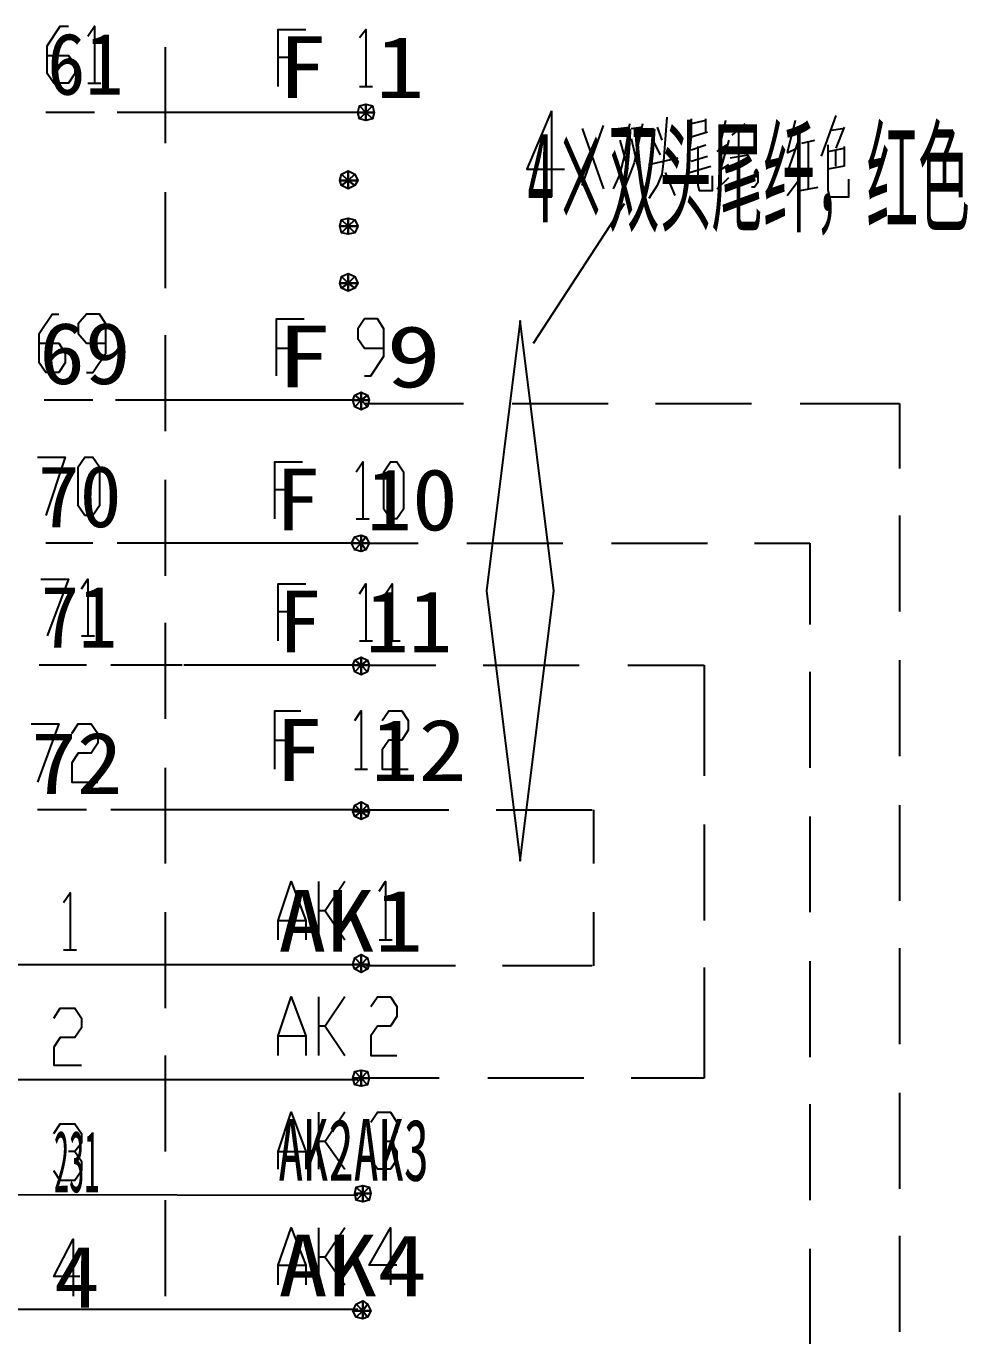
# Model space of a CAD drawing. Header units: metres. Extents: x 17 to 1757, y 17 to 1207.
# Drawn here: x 921.8 to 1005.2, y 636.7 to 752.7 of the extents above; entities that cross this region are included whole.
import ezdxf

# ---------------------------------------------------------------- set-up
doc = ezdxf.new("R2010")
doc.units = ezdxf.units.M
for name, color, linetype in [('LINES', 7, 'Continuous'), ('POLYLINES', 4, 'Continuous'), ('TEXTS', 3, 'Continuous')]:
    doc.layers.add(name, color=color, linetype=linetype)

msp = doc.modelspace()

# ---------------------------------------------------------------- linework, layer by layer
at = {"layer": 'LINES'}
for p, q in [((934.08, 750.82), (934.08, 742.32)), ((944.09, 749.95), (945.38, 749.95)), ((927.24, 747.65), (928.39, 747.65)), ((951.29, 747.36), (952.44, 747.36)), ((927.82, 745.06), (923.5, 745.06)), ((934.15, 745.06), (929.83, 745.06)), ((933, 745.06), (931.27, 745.06)), ((936.31, 745.06), (934.15, 745.06)), ((940.49, 745.06), (936.31, 745.06)), ((939.48, 745.06), (937.32, 745.06)), ((942.65, 745.06), (940.49, 745.06)), ((946.82, 745.06), (942.65, 745.06)), ((945.82, 745.06), (943.66, 745.06)), ((948.98, 745.06), (946.82, 745.06)), ((951.86, 745.06), (948.98, 745.06)), ((951.86, 745.06), (950.14, 745.06)), ((968.28, 745.2), (968.28, 737.57)), ((993.48, 744.77), (992.18, 741.17)), ((971.02, 738.58), (972.89, 743.9)), ((971.02, 743.62), (972.89, 738.29)), ((974.18, 743.62), (975.19, 743.76)), ((975.34, 743.62), (976.2, 743.76)), ((977.64, 743.76), (978.07, 742.61)), ((981.96, 744.34), (980.66, 744.05)), ((981.96, 743.33), (981.96, 744.48)), ((983.69, 744.34), (983.11, 741.74)), ((985.42, 744.05), (984.26, 743.04)), ((984.84, 743.47), (984.84, 737.57)), ((989.88, 744.34), (989.16, 741.46)), ((993.05, 743.47), (994.06, 743.62)), ((994.2, 743.76), (993.48, 741.89)), ((974.33, 742.61), (975.05, 740.02)), ((977.93, 741.31), (977.35, 742.46)), ((980.66, 742.9), (982.1, 743.33)), ((983.98, 742.61), (983.26, 740.02)), ((990.17, 742.61), (989.16, 739.73)), ((990.46, 742.32), (991.61, 742.61)), ((991.03, 742.46), (991.03, 738.29)), ((980.66, 741.74), (981.96, 742.18)), ((980.66, 740.74), (982.1, 741.17)), ((982.97, 741.6), (983.83, 742.18)), ((984.12, 741.02), (985.7, 741.31)), ((989.16, 741.46), (990.02, 741.89)), ((992.76, 741.6), (994.2, 741.89)), ((993.48, 740.3), (993.48, 741.74)), ((994.2, 742.03), (994.2, 740.3)), ((976.92, 740.45), (979.51, 741.02)), ((980.52, 739.73), (982.39, 740.3)), ((983.11, 739.87), (983.98, 740.45)), ((989.16, 739.58), (990.17, 740.16)), ((994.2, 740.3), (992.76, 740.02)), ((978.36, 739.73), (979.22, 737.71)), ((982.97, 738.29), (983.98, 739.3)), ((986.42, 739.87), (986.42, 739.73)), ((986.42, 739.73), (986.42, 739.44)), ((986.42, 739.73), (986.42, 739.58)), ((986.42, 739.73), (986.42, 739.73)), ((989.16, 737.71), (990.17, 739.01)), ((934.08, 738), (934.08, 729.5)), ((990.31, 738.14), (991.9, 738.43)), ((966.7, 724.61), (974.76, 736.99)), ((934.08, 725.33), (934.08, 716.83)), ((943.94, 724.18), (945.24, 724.18)), ((927.67, 719.57), (923.35, 719.57)), ((934.01, 719.57), (929.69, 719.57)), ((933, 719.57), (931.13, 719.57)), ((936.17, 719.57), (934.01, 719.57)), ((940.34, 719.57), (936.17, 719.57)), ((939.34, 719.57), (937.18, 719.57)), ((942.5, 719.57), (940.34, 719.57)), ((946.82, 719.57), (942.5, 719.57)), ((945.67, 719.57), (943.51, 719.57)), ((948.84, 719.57), (946.68, 719.57)), ((951.72, 719.57), (948.84, 719.57)), ((951.72, 719.57), (949.99, 719.57)), ((951.72, 719.28), (960.5, 719.28)), ((964.82, 719.28), (973.32, 719.28)), ((977.5, 719.28), (985.99, 719.28)), ((990.31, 719.28), (999.1, 719.28)), ((999.1, 719.28), (999.1, 713.52)), ((934.08, 712.51), (934.08, 704.02)), ((943.8, 711.65), (945.1, 711.65)), ((951, 709.06), (952.15, 709.06)), ((999.1, 709.34), (999.1, 700.85)), ((927.67, 706.9), (923.5, 706.9)), ((934.01, 706.9), (929.83, 706.9)), ((933, 706.9), (931.27, 706.9)), ((936.17, 706.9), (934.01, 706.9)), ((940.49, 706.9), (936.17, 706.9)), ((939.34, 706.9), (937.18, 706.9)), ((942.5, 706.9), (940.49, 706.9)), ((946.82, 706.9), (942.5, 706.9)), ((945.82, 706.9), (943.66, 706.9)), ((948.98, 706.9), (946.82, 706.9)), ((951.72, 706.9), (948.98, 706.9)), ((951.72, 706.9), (949.99, 706.9)), ((951.58, 706.9), (956.47, 706.9)), ((960.79, 706.9), (969.29, 706.9)), ((973.61, 706.9), (982.1, 706.9)), ((986.28, 706.9), (991.18, 706.9)), ((991.18, 706.9), (991.18, 699.7)), ((944.09, 700.85), (945.24, 700.85)), ((934.08, 699.84), (934.08, 691.34)), ((926.66, 698.69), (927.82, 698.69)), ((951.29, 698.26), (952.44, 698.26)), ((953.59, 698.26), (954.89, 698.26)), ((927.1, 696.1), (922.92, 696.1)), ((933.58, 696.1), (929.26, 696.1)), ((932.42, 696.1), (930.7, 696.1)), ((935.59, 696.1), (933.58, 696.1)), ((939.91, 696.1), (935.74, 696.1)), ((938.9, 696.1), (936.74, 696.1)), ((942.07, 696.1), (939.91, 696.1)), ((946.25, 696.1), (942.07, 696.1)), ((945.24, 696.1), (943.08, 696.1)), ((948.41, 696.1), (946.25, 696.1)), ((951.29, 696.1), (948.41, 696.1)), ((951.29, 696.1), (949.42, 696.1)), ((951.29, 696.1), (958.06, 696.1)), ((962.23, 696.1), (970.73, 696.1)), ((975.05, 696.1), (981.82, 696.1)), ((981.82, 696.1), (981.82, 686.3)), ((999.1, 696.53), (999.1, 688.03)), ((991.18, 695.52), (991.18, 687.02)), ((943.8, 689.47), (944.95, 689.47)), ((934.08, 687.02), (934.08, 678.53)), ((950.86, 686.88), (952.01, 686.88)), ((927.1, 683.28), (922.78, 683.28)), ((933.43, 683.28), (929.26, 683.28)), ((932.42, 683.28), (930.55, 683.28)), ((935.59, 683.28), (933.43, 683.28)), ((939.77, 683.28), (935.59, 683.28)), ((938.76, 683.28), (936.6, 683.28)), ((941.93, 683.28), (939.77, 683.28)), ((946.25, 683.28), (941.93, 683.28)), ((945.1, 683.28), (942.94, 683.28)), ((948.26, 683.28), (946.25, 683.28)), ((951.14, 683.28), (948.26, 683.28)), ((951.14, 683.28), (949.42, 683.28)), ((950.71, 683.28), (959.21, 683.28)), ((963.38, 683.28), (971.88, 683.28)), ((972.02, 683.28), (972.02, 678.53)), ((999.1, 683.71), (999.1, 675.22)), ((991.18, 682.7), (991.18, 674.21)), ((981.82, 681.98), (981.82, 673.49)), ((947.69, 671.76), (947.69, 676.94)), ((934.08, 674.21), (934.08, 665.71)), ((948.26, 674.35), (949.99, 671.76)), ((972.02, 674.21), (972.02, 669.46)), ((944.09, 673.49), (946.54, 673.49)), ((953.02, 671.76), (954.17, 671.76)), ((925.08, 670.9), (926.23, 670.9)), ((999.1, 671.04), (999.1, 662.54)), ((890.09, 669.6), (951.14, 669.6)), ((959.78, 669.46), (951.86, 669.46)), ((971.88, 669.46), (963.96, 669.46)), ((981.82, 669.31), (981.82, 659.52)), ((991.18, 669.89), (991.18, 661.39)), ((947.69, 661.54), (947.69, 666.72)), ((948.26, 664.13), (949.99, 661.54)), ((944.09, 663.26), (946.54, 663.26)), ((934.08, 661.54), (934.08, 653.04)), ((951.14, 659.38), (890.09, 659.38)), ((958.34, 659.52), (951.86, 659.52)), ((971.16, 659.52), (962.66, 659.52)), ((981.82, 659.52), (975.34, 659.52)), ((999.1, 658.22), (999.1, 649.73)), ((947.69, 651.46), (947.69, 656.5)), ((991.18, 657.22), (991.18, 648.72)), ((944.09, 653.04), (946.54, 653.04)), ((948.26, 653.9), (949.99, 651.46)), ((890.09, 649.3), (951.14, 649.15)), ((934.08, 648.72), (934.08, 640.22)), ((947.69, 641.23), (947.69, 646.27)), ((999.1, 645.55), (999.1, 637.06)), ((991.18, 644.4), (991.18, 635.9)), ((944.09, 642.96), (946.54, 642.96)), ((948.26, 643.68), (949.99, 641.23)), ((890.09, 639.07), (951.14, 639.07))]:
    msp.add_line(p, q, dxfattribs=at)
at = {"layer": 'POLYLINES'}
for points in [[(923.64, 750.1), (925.51, 750.1), (926.09, 749.23), (926.09, 748.51), (925.51, 747.65), (924.22, 747.65), (923.64, 748.51), (923.64, 750.96), (924.79, 752.69), (925.51, 752.69)], [(927.24, 751.82), (927.82, 752.69), (927.82, 747.65)], [(944.09, 747.36), (944.09, 752.4), (946.54, 752.4)], [(951.29, 751.68), (951.86, 752.4), (951.86, 747.36)], [(951.86, 745.06), (951.14, 745.06), (951.29, 745.63), (951.86, 745.06)], [(951.86, 745.06), (951.14, 745.06), (951.29, 745.63), (951.86, 745.06)], [(951.86, 745.06), (951.14, 745.06), (951.29, 745.63), (951.86, 745.06)], [(951.86, 745.06), (951.14, 745.06), (951.29, 745.63), (951.86, 745.06)], [(951.86, 745.06), (951.29, 744.48), (951.14, 745.06), (951.86, 745.06)], [(951.86, 745.06), (951.29, 744.48), (951.14, 745.06), (951.86, 745.06)], [(951.86, 745.06), (951.29, 744.48), (951.14, 745.06), (951.86, 745.06)], [(951.86, 745.06), (951.29, 744.48), (951.14, 745.06), (951.86, 745.06)], [(951.86, 745.06), (951.29, 745.63), (951.86, 745.78), (951.86, 745.06)], [(951.86, 745.06), (951.29, 745.63), (951.86, 745.78), (951.86, 745.06)], [(951.86, 745.06), (951.29, 745.63), (951.86, 745.78), (951.86, 745.06)], [(951.86, 745.06), (951.29, 745.63), (951.86, 745.78), (951.86, 745.06)], [(951.86, 745.06), (951.86, 744.34), (951.29, 744.48), (951.86, 745.06)], [(951.86, 745.06), (951.86, 744.34), (951.29, 744.48), (951.86, 745.06)], [(951.86, 745.06), (951.86, 744.34), (951.29, 744.48), (951.86, 745.06)], [(951.86, 745.06), (951.86, 744.34), (951.29, 744.48), (951.86, 745.06)], [(951.86, 745.06), (951.86, 745.78), (952.44, 745.63), (951.86, 745.06)], [(951.86, 745.06), (951.86, 745.78), (952.44, 745.63), (951.86, 745.06)], [(951.86, 745.06), (951.86, 745.78), (952.44, 745.63), (951.86, 745.06)], [(951.86, 745.06), (951.86, 745.78), (952.44, 745.63), (951.86, 745.06)], [(951.86, 745.06), (952.44, 745.63), (952.58, 745.06), (951.86, 745.06)], [(951.86, 745.06), (952.44, 745.63), (952.58, 745.06), (951.86, 745.06)], [(951.86, 745.06), (952.44, 745.63), (952.58, 745.06), (951.86, 745.06)], [(951.86, 745.06), (952.44, 745.63), (952.58, 745.06), (951.86, 745.06)], [(951.86, 745.06), (952.44, 744.48), (951.86, 744.34), (951.86, 745.06)], [(951.86, 745.06), (952.44, 744.48), (951.86, 744.34), (951.86, 745.06)], [(951.86, 745.06), (952.58, 745.06), (952.44, 744.48), (951.86, 745.06)], [(951.86, 745.06), (952.58, 745.06), (952.44, 744.48), (951.86, 745.06)], [(951.86, 745.06), (952.44, 744.48), (951.86, 744.34), (951.86, 745.06)], [(951.86, 745.06), (952.44, 744.48), (951.86, 744.34), (951.86, 745.06)], [(951.86, 745.06), (952.58, 745.06), (952.44, 744.48), (951.86, 745.06)], [(951.86, 745.06), (952.58, 745.06), (952.44, 744.48), (951.86, 745.06)], [(968.28, 745.2), (966.12, 740.02), (969.43, 740.02)], [(975.19, 744.05), (974.76, 741.31), (974.33, 739.58), (973.75, 738.29)], [(976.34, 744.05), (975.62, 740.59), (974.62, 738)], [(978.5, 744.62), (978.22, 740.74), (978.07, 739.58), (977.64, 738.58), (976.92, 737.42)], [(980.66, 744.48), (980.66, 742.9), (980.38, 740.59), (979.94, 737.71)], [(975.34, 742.75), (976.34, 738.43), (976.63, 738.43)], [(981.24, 742.03), (981.24, 738.58), (981.38, 738.14), (982.54, 738.14), (982.54, 739.44)], [(992.76, 742.18), (992.76, 738.14), (992.9, 737.57)], [(986.62, 739.68), (986.43, 740), (986.24, 739.68)], [(950.28, 739.01), (949.56, 739.01), (949.7, 739.58), (950.28, 739.01)], [(950.28, 739.01), (949.56, 739.01), (949.7, 739.58), (950.28, 739.01)], [(950.28, 739.01), (949.56, 739.01), (949.7, 739.58), (950.28, 739.01)], [(950.28, 739.01), (949.56, 739.01), (949.7, 739.58), (950.28, 739.01)], [(950.28, 739.01), (949.7, 738.58), (949.56, 739.01), (950.28, 739.01)], [(950.28, 739.01), (949.7, 738.58), (949.56, 739.01), (950.28, 739.01)], [(950.28, 739.01), (949.7, 738.58), (949.56, 739.01), (950.28, 739.01)], [(950.28, 739.01), (949.7, 738.58), (949.56, 739.01), (950.28, 739.01)], [(950.28, 739.01), (949.7, 739.58), (950.28, 739.87), (950.28, 739.01)], [(950.28, 739.01), (949.7, 739.58), (950.28, 739.87), (950.28, 739.01)], [(950.28, 739.01), (949.7, 739.58), (950.28, 739.87), (950.28, 739.01)], [(950.28, 739.01), (949.7, 739.58), (950.28, 739.87), (950.28, 739.01)], [(950.28, 739.01), (950.28, 738.29), (949.7, 738.58), (950.28, 739.01)], [(950.28, 739.01), (950.28, 738.29), (949.7, 738.58), (950.28, 739.01)], [(950.28, 739.01), (950.28, 738.29), (949.7, 738.58), (950.28, 739.01)], [(950.28, 739.01), (950.28, 738.29), (949.7, 738.58), (950.28, 739.01)], [(950.28, 739.01), (950.28, 739.87), (950.86, 739.58), (950.28, 739.01)], [(950.28, 739.01), (950.28, 739.87), (950.86, 739.58), (950.28, 739.01)], [(950.28, 739.01), (950.28, 739.87), (950.86, 739.58), (950.28, 739.01)], [(950.28, 739.01), (950.28, 739.87), (950.86, 739.58), (950.28, 739.01)], [(950.28, 739.01), (950.86, 739.58), (951.14, 739.01), (950.28, 739.01)], [(950.28, 739.01), (950.86, 739.58), (951.14, 739.01), (950.28, 739.01)], [(950.28, 739.01), (950.86, 739.58), (951.14, 739.01), (950.28, 739.01)], [(950.28, 739.01), (950.86, 739.58), (951.14, 739.01), (950.28, 739.01)], [(950.28, 739.01), (950.86, 738.58), (950.28, 738.29), (950.28, 739.01)], [(950.28, 739.01), (950.86, 738.58), (950.28, 738.29), (950.28, 739.01)], [(950.28, 739.01), (951.14, 739.01), (950.86, 738.58), (950.28, 739.01)], [(950.28, 739.01), (951.14, 739.01), (950.86, 738.58), (950.28, 739.01)], [(950.28, 739.01), (950.86, 738.58), (950.28, 738.29), (950.28, 739.01)], [(950.28, 739.01), (950.86, 738.58), (950.28, 738.29), (950.28, 739.01)], [(950.28, 739.01), (951.14, 739.01), (950.86, 738.58), (950.28, 739.01)], [(950.28, 739.01), (951.14, 739.01), (950.86, 738.58), (950.28, 739.01)], [(986.57, 739.58), (986.57, 739.15), (986.57, 738.86), (986.28, 738.43), (985.99, 738.43)], [(986.24, 739.68), (986.43, 739.36), (986.62, 739.68)], [(992.9, 737.57), (994.63, 737.57), (994.63, 739.15)], [(950.28, 734.98), (949.56, 734.98), (949.7, 735.55), (950.28, 734.98)], [(950.28, 734.98), (949.56, 734.98), (949.7, 735.55), (950.28, 734.98)], [(950.28, 734.98), (949.56, 734.98), (949.7, 735.55), (950.28, 734.98)], [(950.28, 734.98), (949.56, 734.98), (949.7, 735.55), (950.28, 734.98)], [(950.28, 734.98), (949.7, 735.55), (950.28, 735.7), (950.28, 734.98)], [(950.28, 734.98), (949.7, 735.55), (950.28, 735.7), (950.28, 734.98)], [(950.28, 734.98), (949.7, 735.55), (950.28, 735.7), (950.28, 734.98)], [(950.28, 734.98), (949.7, 735.55), (950.28, 735.7), (950.28, 734.98)], [(950.28, 734.98), (950.28, 735.7), (950.86, 735.55), (950.28, 734.98)], [(950.28, 734.98), (950.28, 735.7), (950.86, 735.55), (950.28, 734.98)], [(950.28, 734.98), (950.28, 735.7), (950.86, 735.55), (950.28, 734.98)], [(950.28, 734.98), (950.28, 735.7), (950.86, 735.55), (950.28, 734.98)], [(950.28, 734.98), (950.86, 735.55), (951.14, 734.98), (950.28, 734.98)], [(950.28, 734.98), (950.86, 735.55), (951.14, 734.98), (950.28, 734.98)], [(950.28, 734.98), (950.86, 735.55), (951.14, 734.98), (950.28, 734.98)], [(950.28, 734.98), (950.86, 735.55), (951.14, 734.98), (950.28, 734.98)], [(950.28, 734.98), (949.7, 734.4), (949.56, 734.98), (950.28, 734.98)], [(950.28, 734.98), (949.7, 734.4), (949.56, 734.98), (950.28, 734.98)], [(950.28, 734.98), (949.7, 734.4), (949.56, 734.98), (950.28, 734.98)], [(950.28, 734.98), (949.7, 734.4), (949.56, 734.98), (950.28, 734.98)], [(950.28, 734.98), (950.28, 734.26), (949.7, 734.4), (950.28, 734.98)], [(950.28, 734.98), (950.28, 734.26), (949.7, 734.4), (950.28, 734.98)], [(950.28, 734.98), (950.28, 734.26), (949.7, 734.4), (950.28, 734.98)], [(950.28, 734.98), (950.28, 734.26), (949.7, 734.4), (950.28, 734.98)], [(950.28, 734.98), (950.86, 734.4), (950.28, 734.26), (950.28, 734.98)], [(950.28, 734.98), (950.86, 734.4), (950.28, 734.26), (950.28, 734.98)], [(950.28, 734.98), (951.14, 734.98), (950.86, 734.4), (950.28, 734.98)], [(950.28, 734.98), (951.14, 734.98), (950.86, 734.4), (950.28, 734.98)], [(950.28, 734.98), (950.86, 734.4), (950.28, 734.26), (950.28, 734.98)], [(950.28, 734.98), (950.86, 734.4), (950.28, 734.26), (950.28, 734.98)], [(950.28, 734.98), (951.14, 734.98), (950.86, 734.4), (950.28, 734.98)], [(950.28, 734.98), (951.14, 734.98), (950.86, 734.4), (950.28, 734.98)], [(950.28, 729.94), (949.7, 730.51), (950.28, 730.8), (950.28, 729.94)], [(950.28, 729.94), (949.7, 730.51), (950.28, 730.8), (950.28, 729.94)], [(950.28, 729.94), (949.7, 730.51), (950.28, 730.8), (950.28, 729.94)], [(950.28, 729.94), (949.7, 730.51), (950.28, 730.8), (950.28, 729.94)], [(950.28, 729.94), (950.28, 730.8), (950.86, 730.51), (950.28, 729.94)], [(950.28, 729.94), (950.28, 730.8), (950.86, 730.51), (950.28, 729.94)], [(950.28, 729.94), (950.28, 730.8), (950.86, 730.51), (950.28, 729.94)], [(950.28, 729.94), (950.28, 730.8), (950.86, 730.51), (950.28, 729.94)], [(950.28, 729.94), (949.56, 729.94), (949.7, 730.51), (950.28, 729.94)], [(950.28, 729.94), (949.56, 729.94), (949.7, 730.51), (950.28, 729.94)], [(950.28, 729.94), (949.56, 729.94), (949.7, 730.51), (950.28, 729.94)], [(950.28, 729.94), (949.56, 729.94), (949.7, 730.51), (950.28, 729.94)], [(950.28, 729.94), (949.7, 729.5), (949.56, 729.94), (950.28, 729.94)], [(950.28, 729.94), (949.7, 729.5), (949.56, 729.94), (950.28, 729.94)], [(950.28, 729.94), (949.7, 729.5), (949.56, 729.94), (950.28, 729.94)], [(950.28, 729.94), (949.7, 729.5), (949.56, 729.94), (950.28, 729.94)], [(950.28, 729.94), (950.28, 729.22), (949.7, 729.5), (950.28, 729.94)], [(950.28, 729.94), (950.28, 729.22), (949.7, 729.5), (950.28, 729.94)], [(950.28, 729.94), (950.28, 729.22), (949.7, 729.5), (950.28, 729.94)], [(950.28, 729.94), (950.28, 729.22), (949.7, 729.5), (950.28, 729.94)], [(950.28, 729.94), (950.86, 730.51), (951.14, 729.94), (950.28, 729.94)], [(950.28, 729.94), (950.86, 730.51), (951.14, 729.94), (950.28, 729.94)], [(950.28, 729.94), (950.86, 730.51), (951.14, 729.94), (950.28, 729.94)], [(950.28, 729.94), (950.86, 730.51), (951.14, 729.94), (950.28, 729.94)], [(950.28, 729.94), (950.86, 729.5), (950.28, 729.22), (950.28, 729.94)], [(950.28, 729.94), (950.86, 729.5), (950.28, 729.22), (950.28, 729.94)], [(950.28, 729.94), (951.14, 729.94), (950.86, 729.5), (950.28, 729.94)], [(950.28, 729.94), (951.14, 729.94), (950.86, 729.5), (950.28, 729.94)], [(950.28, 729.94), (950.86, 729.5), (950.28, 729.22), (950.28, 729.94)], [(950.28, 729.94), (950.86, 729.5), (950.28, 729.22), (950.28, 729.94)], [(950.28, 729.94), (951.14, 729.94), (950.86, 729.5), (950.28, 729.94)], [(950.28, 729.94), (951.14, 729.94), (950.86, 729.5), (950.28, 729.94)], [(922.92, 724.61), (924.65, 724.61), (925.22, 723.74), (925.22, 722.88), (924.65, 722.02), (923.5, 722.02), (922.92, 722.88), (922.92, 725.47), (924.07, 727.2), (924.65, 727.2)], [(927.1, 722.02), (927.67, 722.02), (928.82, 723.74), (928.82, 726.34), (928.25, 727.2), (927.1, 727.2), (926.38, 726.34), (926.38, 725.47), (927.1, 724.61), (928.82, 724.61)], [(943.94, 721.73), (943.94, 726.77), (946.39, 726.77)], [(951.72, 721.73), (952.3, 721.73), (953.45, 723.46), (953.45, 725.9), (952.87, 726.77), (951.72, 726.77), (951.14, 725.9), (951.14, 725.04), (951.72, 724.18), (953.45, 724.18)], [(965.51, 678.77), (968.51, 702.69), (965.51, 726.6), (962.52, 702.69), (965.51, 678.77), (965.51, 678.77)], [(951.43, 719.57), (950.86, 720), (951.43, 720.29), (951.43, 719.57)], [(951.43, 719.57), (950.86, 720), (951.43, 720.29), (951.43, 719.57)], [(951.43, 719.57), (950.86, 720), (951.43, 720.29), (951.43, 719.57)], [(951.43, 719.57), (950.86, 720), (951.43, 720.29), (951.43, 719.57)], [(951.43, 719.57), (951.43, 720.29), (952.01, 720), (951.43, 719.57)], [(951.43, 719.57), (951.43, 720.29), (952.01, 720), (951.43, 719.57)], [(951.43, 719.57), (951.43, 720.29), (952.01, 720), (951.43, 719.57)], [(951.43, 719.57), (951.43, 720.29), (952.01, 720), (951.43, 719.57)], [(951.43, 719.57), (950.71, 719.57), (950.86, 720), (951.43, 719.57)], [(951.43, 719.57), (950.71, 719.57), (950.86, 720), (951.43, 719.57)], [(951.43, 719.57), (950.71, 719.57), (950.86, 720), (951.43, 719.57)], [(951.43, 719.57), (950.71, 719.57), (950.86, 720), (951.43, 719.57)], [(951.43, 719.57), (950.86, 718.99), (950.71, 719.57), (951.43, 719.57)], [(951.43, 719.57), (950.86, 718.99), (950.71, 719.57), (951.43, 719.57)], [(951.43, 719.57), (950.86, 718.99), (950.71, 719.57), (951.43, 719.57)], [(951.43, 719.57), (950.86, 718.99), (950.71, 719.57), (951.43, 719.57)], [(951.43, 719.57), (951.43, 718.7), (950.86, 718.99), (951.43, 719.57)], [(951.43, 719.57), (951.43, 718.7), (950.86, 718.99), (951.43, 719.57)], [(951.43, 719.57), (951.43, 718.7), (950.86, 718.99), (951.43, 719.57)], [(951.43, 719.57), (951.43, 718.7), (950.86, 718.99), (951.43, 719.57)], [(951.43, 719.57), (952.01, 720), (952.15, 719.57), (951.43, 719.57)], [(951.43, 719.57), (952.01, 720), (952.15, 719.57), (951.43, 719.57)], [(951.43, 719.57), (952.01, 720), (952.15, 719.57), (951.43, 719.57)], [(951.43, 719.57), (952.01, 720), (952.15, 719.57), (951.43, 719.57)], [(951.43, 719.57), (952.01, 718.99), (951.43, 718.7), (951.43, 719.57)], [(951.43, 719.57), (952.01, 718.99), (951.43, 718.7), (951.43, 719.57)], [(951.43, 719.57), (952.15, 719.57), (952.01, 718.99), (951.43, 719.57)], [(951.43, 719.57), (952.15, 719.57), (952.01, 718.99), (951.43, 719.57)], [(951.43, 719.57), (952.01, 718.99), (951.43, 718.7), (951.43, 719.57)], [(951.43, 719.57), (952.01, 718.99), (951.43, 718.7), (951.43, 719.57)], [(951.43, 719.57), (952.15, 719.57), (952.01, 718.99), (951.43, 719.57)], [(951.43, 719.57), (952.15, 719.57), (952.01, 718.99), (951.43, 719.57)], [(922.78, 714.53), (925.22, 714.53), (923.5, 709.34)], [(926.95, 709.34), (926.38, 710.21), (926.38, 713.66), (926.95, 714.53), (927.67, 714.53), (928.25, 713.66), (928.25, 710.21), (927.67, 709.34), (926.95, 709.34)], [(943.8, 709.06), (943.8, 714.1), (946.25, 714.1)], [(951, 713.23), (951.58, 714.1), (951.58, 709.06)], [(954.02, 709.06), (953.45, 709.92), (953.45, 713.23), (954.02, 714.1), (954.6, 714.1), (955.18, 713.23), (955.18, 709.92), (954.6, 709.06), (954.02, 709.06)], [(951.43, 706.9), (950.86, 707.47), (951.43, 707.62), (951.43, 706.9)], [(951.43, 706.9), (950.86, 707.47), (951.43, 707.62), (951.43, 706.9)], [(951.43, 706.9), (950.86, 707.47), (951.43, 707.62), (951.43, 706.9)], [(951.43, 706.9), (950.86, 707.47), (951.43, 707.62), (951.43, 706.9)], [(951.43, 706.9), (951.43, 707.62), (951.86, 707.47), (951.43, 706.9)], [(951.43, 706.9), (951.43, 707.62), (951.86, 707.47), (951.43, 706.9)], [(951.43, 706.9), (951.43, 707.62), (951.86, 707.47), (951.43, 706.9)], [(951.43, 706.9), (951.43, 707.62), (951.86, 707.47), (951.43, 706.9)], [(951.43, 706.9), (950.57, 706.9), (950.86, 707.47), (951.43, 706.9)], [(951.43, 706.9), (950.57, 706.9), (950.86, 707.47), (951.43, 706.9)], [(951.43, 706.9), (950.57, 706.9), (950.86, 707.47), (951.43, 706.9)], [(951.43, 706.9), (950.57, 706.9), (950.86, 707.47), (951.43, 706.9)], [(951.43, 706.9), (950.86, 706.32), (950.57, 706.9), (951.43, 706.9)], [(951.43, 706.9), (950.86, 706.32), (950.57, 706.9), (951.43, 706.9)], [(951.43, 706.9), (950.86, 706.32), (950.57, 706.9), (951.43, 706.9)], [(951.43, 706.9), (950.86, 706.32), (950.57, 706.9), (951.43, 706.9)], [(951.43, 706.9), (951.43, 706.18), (950.86, 706.32), (951.43, 706.9)], [(951.43, 706.9), (951.43, 706.18), (950.86, 706.32), (951.43, 706.9)], [(951.43, 706.9), (951.43, 706.18), (950.86, 706.32), (951.43, 706.9)], [(951.43, 706.9), (951.43, 706.18), (950.86, 706.32), (951.43, 706.9)], [(951.43, 706.9), (951.86, 707.47), (952.15, 706.9), (951.43, 706.9)], [(951.43, 706.9), (951.86, 707.47), (952.15, 706.9), (951.43, 706.9)], [(951.43, 706.9), (951.86, 707.47), (952.15, 706.9), (951.43, 706.9)], [(951.43, 706.9), (951.86, 707.47), (952.15, 706.9), (951.43, 706.9)], [(951.43, 706.9), (951.86, 706.32), (951.43, 706.18), (951.43, 706.9)], [(951.43, 706.9), (951.86, 706.32), (951.43, 706.18), (951.43, 706.9)], [(951.43, 706.9), (952.15, 706.9), (951.86, 706.32), (951.43, 706.9)], [(951.43, 706.9), (952.15, 706.9), (951.86, 706.32), (951.43, 706.9)], [(951.43, 706.9), (951.86, 706.32), (951.43, 706.18), (951.43, 706.9)], [(951.43, 706.9), (951.86, 706.32), (951.43, 706.18), (951.43, 706.9)], [(951.43, 706.9), (952.15, 706.9), (951.86, 706.32), (951.43, 706.9)], [(951.43, 706.9), (952.15, 706.9), (951.86, 706.32), (951.43, 706.9)], [(923.06, 703.73), (925.51, 703.73), (923.64, 698.69)], [(926.66, 702.86), (927.24, 703.73), (927.24, 698.69)], [(944.09, 698.26), (944.09, 703.3), (946.54, 703.3)], [(951.29, 702.43), (951.86, 703.3), (951.86, 698.26)], [(953.59, 702.43), (954.17, 703.3), (954.17, 698.26)], [(951.43, 696.1), (950.71, 696.1), (950.86, 696.53), (951.43, 696.1)], [(951.43, 696.1), (950.71, 696.1), (950.86, 696.53), (951.43, 696.1)], [(951.43, 696.1), (950.71, 696.1), (950.86, 696.53), (951.43, 696.1)], [(951.43, 696.1), (950.71, 696.1), (950.86, 696.53), (951.43, 696.1)], [(951.43, 696.1), (950.86, 695.52), (950.71, 696.1), (951.43, 696.1)], [(951.43, 696.1), (950.86, 695.52), (950.71, 696.1), (951.43, 696.1)], [(951.43, 696.1), (950.86, 695.52), (950.71, 696.1), (951.43, 696.1)], [(951.43, 696.1), (950.86, 695.52), (950.71, 696.1), (951.43, 696.1)], [(951.43, 696.1), (950.86, 696.53), (951.43, 696.82), (951.43, 696.1)], [(951.43, 696.1), (950.86, 696.53), (951.43, 696.82), (951.43, 696.1)], [(951.43, 696.1), (950.86, 696.53), (951.43, 696.82), (951.43, 696.1)], [(951.43, 696.1), (950.86, 696.53), (951.43, 696.82), (951.43, 696.1)], [(951.43, 696.1), (951.43, 695.23), (950.86, 695.52), (951.43, 696.1)], [(951.43, 696.1), (951.43, 695.23), (950.86, 695.52), (951.43, 696.1)], [(951.43, 696.1), (951.43, 695.23), (950.86, 695.52), (951.43, 696.1)], [(951.43, 696.1), (951.43, 695.23), (950.86, 695.52), (951.43, 696.1)], [(951.43, 696.1), (951.43, 696.82), (952.01, 696.53), (951.43, 696.1)], [(951.43, 696.1), (951.43, 696.82), (952.01, 696.53), (951.43, 696.1)], [(951.43, 696.1), (951.43, 696.82), (952.01, 696.53), (951.43, 696.1)], [(951.43, 696.1), (951.43, 696.82), (952.01, 696.53), (951.43, 696.1)], [(951.43, 696.1), (952.01, 696.53), (952.15, 696.1), (951.43, 696.1)], [(951.43, 696.1), (952.01, 696.53), (952.15, 696.1), (951.43, 696.1)], [(951.43, 696.1), (952.01, 696.53), (952.15, 696.1), (951.43, 696.1)], [(951.43, 696.1), (952.01, 696.53), (952.15, 696.1), (951.43, 696.1)], [(951.43, 696.1), (952.01, 695.52), (951.43, 695.23), (951.43, 696.1)], [(951.43, 696.1), (952.01, 695.52), (951.43, 695.23), (951.43, 696.1)], [(951.43, 696.1), (952.15, 696.1), (952.01, 695.52), (951.43, 696.1)], [(951.43, 696.1), (952.15, 696.1), (952.01, 695.52), (951.43, 696.1)], [(951.43, 696.1), (952.01, 695.52), (951.43, 695.23), (951.43, 696.1)], [(951.43, 696.1), (952.01, 695.52), (951.43, 695.23), (951.43, 696.1)], [(951.43, 696.1), (952.15, 696.1), (952.01, 695.52), (951.43, 696.1)], [(951.43, 696.1), (952.15, 696.1), (952.01, 695.52), (951.43, 696.1)], [(943.8, 686.88), (943.8, 692.06), (946.1, 692.06)], [(950.86, 691.2), (951.43, 692.06), (951.43, 686.88)], [(953.3, 691.2), (953.88, 692.06), (955.03, 692.06), (955.61, 691.2), (955.61, 690.34), (955.03, 689.47), (953.88, 689.47), (953.3, 688.61), (953.3, 686.88), (955.61, 686.88)], [(922.2, 690.91), (924.65, 690.91), (922.78, 685.73)], [(925.8, 690.05), (926.38, 690.91), (927.53, 690.91), (928.1, 690.05), (928.1, 689.18), (927.53, 688.32), (926.38, 688.32), (925.8, 687.46), (925.8, 685.73), (928.1, 685.73)], [(951.43, 683.14), (950.71, 683.14), (950.86, 683.71), (951.43, 683.14)], [(951.43, 683.14), (950.71, 683.14), (950.86, 683.71), (951.43, 683.14)], [(951.43, 683.14), (950.71, 683.14), (950.86, 683.71), (951.43, 683.14)], [(951.43, 683.14), (950.71, 683.14), (950.86, 683.71), (951.43, 683.14)], [(951.43, 683.14), (950.86, 683.71), (951.43, 684), (951.43, 683.14)], [(951.43, 683.14), (950.86, 683.71), (951.43, 684), (951.43, 683.14)], [(951.43, 683.14), (950.86, 683.71), (951.43, 684), (951.43, 683.14)], [(951.43, 683.14), (950.86, 683.71), (951.43, 684), (951.43, 683.14)], [(951.43, 683.14), (951.43, 684), (952.01, 683.71), (951.43, 683.14)], [(951.43, 683.14), (951.43, 684), (952.01, 683.71), (951.43, 683.14)], [(951.43, 683.14), (951.43, 684), (952.01, 683.71), (951.43, 683.14)], [(951.43, 683.14), (951.43, 684), (952.01, 683.71), (951.43, 683.14)], [(951.43, 683.14), (952.01, 683.71), (952.15, 683.14), (951.43, 683.14)], [(951.43, 683.14), (952.01, 683.71), (952.15, 683.14), (951.43, 683.14)], [(951.43, 683.14), (952.01, 683.71), (952.15, 683.14), (951.43, 683.14)], [(951.43, 683.14), (952.01, 683.71), (952.15, 683.14), (951.43, 683.14)], [(951.43, 683.14), (950.86, 682.7), (950.71, 683.14), (951.43, 683.14)], [(951.43, 683.14), (950.86, 682.7), (950.71, 683.14), (951.43, 683.14)], [(951.43, 683.14), (950.86, 682.7), (950.71, 683.14), (951.43, 683.14)], [(951.43, 683.14), (950.86, 682.7), (950.71, 683.14), (951.43, 683.14)], [(951.43, 683.14), (951.43, 682.42), (950.86, 682.7), (951.43, 683.14)], [(951.43, 683.14), (951.43, 682.42), (950.86, 682.7), (951.43, 683.14)], [(951.43, 683.14), (951.43, 682.42), (950.86, 682.7), (951.43, 683.14)], [(951.43, 683.14), (951.43, 682.42), (950.86, 682.7), (951.43, 683.14)], [(951.43, 683.14), (952.01, 682.7), (951.43, 682.42), (951.43, 683.14)], [(951.43, 683.14), (952.01, 682.7), (951.43, 682.42), (951.43, 683.14)], [(951.43, 683.14), (952.15, 683.14), (952.01, 682.7), (951.43, 683.14)], [(951.43, 683.14), (952.15, 683.14), (952.01, 682.7), (951.43, 683.14)], [(951.43, 683.14), (952.01, 682.7), (951.43, 682.42), (951.43, 683.14)], [(951.43, 683.14), (952.01, 682.7), (951.43, 682.42), (951.43, 683.14)], [(951.43, 683.14), (952.15, 683.14), (952.01, 682.7), (951.43, 683.14)], [(951.43, 683.14), (952.15, 683.14), (952.01, 682.7), (951.43, 683.14)], [(944.09, 671.76), (944.09, 673.49), (945.24, 676.94), (946.54, 673.49), (946.54, 671.76)], [(949.99, 676.94), (948.26, 674.35), (947.69, 674.35)], [(953.02, 676.08), (953.59, 676.94), (953.59, 671.76)], [(925.08, 675.07), (925.66, 675.94), (925.66, 670.9)], [(951.43, 669.6), (950.86, 670.18), (951.43, 670.46), (951.43, 669.6)], [(951.43, 669.6), (950.86, 670.18), (951.43, 670.46), (951.43, 669.6)], [(951.43, 669.6), (950.86, 670.18), (951.43, 670.46), (951.43, 669.6)], [(951.43, 669.6), (950.86, 670.18), (951.43, 670.46), (951.43, 669.6)], [(951.43, 669.6), (951.43, 670.46), (952.01, 670.18), (951.43, 669.6)], [(951.43, 669.6), (951.43, 670.46), (952.01, 670.18), (951.43, 669.6)], [(951.43, 669.6), (951.43, 670.46), (952.01, 670.18), (951.43, 669.6)], [(951.43, 669.6), (951.43, 670.46), (952.01, 670.18), (951.43, 669.6)], [(951.43, 669.6), (950.71, 669.6), (950.86, 670.18), (951.43, 669.6)], [(951.43, 669.6), (950.71, 669.6), (950.86, 670.18), (951.43, 669.6)], [(951.43, 669.6), (950.71, 669.6), (950.86, 670.18), (951.43, 669.6)], [(951.43, 669.6), (950.71, 669.6), (950.86, 670.18), (951.43, 669.6)], [(951.43, 669.6), (950.86, 669.17), (950.71, 669.6), (951.43, 669.6)], [(951.43, 669.6), (950.86, 669.17), (950.71, 669.6), (951.43, 669.6)], [(951.43, 669.6), (950.86, 669.17), (950.71, 669.6), (951.43, 669.6)], [(951.43, 669.6), (950.86, 669.17), (950.71, 669.6), (951.43, 669.6)], [(951.43, 669.6), (951.43, 668.88), (950.86, 669.17), (951.43, 669.6)], [(951.43, 669.6), (951.43, 668.88), (950.86, 669.17), (951.43, 669.6)], [(951.43, 669.6), (951.43, 668.88), (950.86, 669.17), (951.43, 669.6)], [(951.43, 669.6), (951.43, 668.88), (950.86, 669.17), (951.43, 669.6)], [(951.43, 669.6), (952.01, 670.18), (952.15, 669.6), (951.43, 669.6)], [(951.43, 669.6), (952.01, 670.18), (952.15, 669.6), (951.43, 669.6)], [(951.43, 669.6), (952.01, 670.18), (952.15, 669.6), (951.43, 669.6)], [(951.43, 669.6), (952.01, 670.18), (952.15, 669.6), (951.43, 669.6)], [(951.43, 669.6), (952.01, 669.17), (951.43, 668.88), (951.43, 669.6)], [(951.43, 669.6), (952.01, 669.17), (951.43, 668.88), (951.43, 669.6)], [(951.43, 669.6), (952.15, 669.6), (952.01, 669.17), (951.43, 669.6)], [(951.43, 669.6), (952.15, 669.6), (952.01, 669.17), (951.43, 669.6)], [(951.43, 669.6), (952.01, 669.17), (951.43, 668.88), (951.43, 669.6)], [(951.43, 669.6), (952.01, 669.17), (951.43, 668.88), (951.43, 669.6)], [(951.43, 669.6), (952.15, 669.6), (952.01, 669.17), (951.43, 669.6)], [(951.43, 669.6), (952.15, 669.6), (952.01, 669.17), (951.43, 669.6)], [(944.09, 661.54), (944.09, 663.26), (945.24, 666.72), (946.54, 663.26), (946.54, 661.54)], [(949.99, 666.72), (948.26, 664.13), (947.69, 664.13)], [(952.3, 665.86), (952.87, 666.72), (954.02, 666.72), (954.6, 665.86), (954.6, 664.99), (954.02, 664.13), (952.87, 664.13), (952.3, 663.26), (952.3, 661.54), (954.6, 661.54)], [(924.22, 664.85), (924.79, 665.71), (926.09, 665.71), (926.66, 664.85), (926.66, 663.98), (926.09, 663.12), (924.79, 663.12), (924.22, 662.26), (924.22, 660.67), (926.66, 660.67)], [(951.43, 659.52), (950.71, 659.52), (950.86, 660.1), (951.43, 659.52)], [(951.43, 659.52), (950.71, 659.52), (950.86, 660.1), (951.43, 659.52)], [(951.43, 659.52), (950.71, 659.52), (950.86, 660.1), (951.43, 659.52)], [(951.43, 659.52), (950.71, 659.52), (950.86, 660.1), (951.43, 659.52)], [(951.43, 659.52), (950.86, 660.1), (951.43, 660.24), (951.43, 659.52)], [(951.43, 659.52), (950.86, 660.1), (951.43, 660.24), (951.43, 659.52)], [(951.43, 659.52), (950.86, 660.1), (951.43, 660.24), (951.43, 659.52)], [(951.43, 659.52), (950.86, 660.1), (951.43, 660.24), (951.43, 659.52)], [(951.43, 659.52), (951.43, 660.24), (952.01, 660.1), (951.43, 659.52)], [(951.43, 659.52), (951.43, 660.24), (952.01, 660.1), (951.43, 659.52)], [(951.43, 659.52), (951.43, 660.24), (952.01, 660.1), (951.43, 659.52)], [(951.43, 659.52), (951.43, 660.24), (952.01, 660.1), (951.43, 659.52)], [(951.43, 659.52), (952.01, 660.1), (952.15, 659.52), (951.43, 659.52)], [(951.43, 659.52), (952.01, 660.1), (952.15, 659.52), (951.43, 659.52)], [(951.43, 659.52), (952.01, 660.1), (952.15, 659.52), (951.43, 659.52)], [(951.43, 659.52), (952.01, 660.1), (952.15, 659.52), (951.43, 659.52)], [(951.43, 659.52), (950.86, 658.94), (950.71, 659.52), (951.43, 659.52)], [(951.43, 659.52), (950.86, 658.94), (950.71, 659.52), (951.43, 659.52)], [(951.43, 659.52), (950.86, 658.94), (950.71, 659.52), (951.43, 659.52)], [(951.43, 659.52), (950.86, 658.94), (950.71, 659.52), (951.43, 659.52)], [(951.43, 659.52), (951.43, 658.8), (950.86, 658.94), (951.43, 659.52)], [(951.43, 659.52), (951.43, 658.8), (950.86, 658.94), (951.43, 659.52)], [(951.43, 659.52), (951.43, 658.8), (950.86, 658.94), (951.43, 659.52)], [(951.43, 659.52), (951.43, 658.8), (950.86, 658.94), (951.43, 659.52)], [(951.43, 659.52), (952.01, 658.94), (951.43, 658.8), (951.43, 659.52)], [(951.43, 659.52), (952.01, 658.94), (951.43, 658.8), (951.43, 659.52)], [(951.43, 659.52), (952.15, 659.52), (952.01, 658.94), (951.43, 659.52)], [(951.43, 659.52), (952.15, 659.52), (952.01, 658.94), (951.43, 659.52)], [(951.43, 659.52), (952.01, 658.94), (951.43, 658.8), (951.43, 659.52)], [(951.43, 659.52), (952.01, 658.94), (951.43, 658.8), (951.43, 659.52)], [(951.43, 659.52), (952.15, 659.52), (952.01, 658.94), (951.43, 659.52)], [(951.43, 659.52), (952.15, 659.52), (952.01, 658.94), (951.43, 659.52)], [(944.09, 651.46), (944.09, 653.04), (945.24, 656.5), (946.54, 653.04), (946.54, 651.46)], [(949.99, 656.5), (948.26, 653.9), (947.69, 653.9)], [(952.3, 655.63), (952.87, 656.5), (954.02, 656.5), (954.6, 655.63), (954.6, 654.77), (954.02, 653.9), (953.45, 653.9)], [(924.22, 654.62), (924.79, 655.49), (926.09, 655.49), (926.66, 654.62), (926.66, 653.76), (926.09, 653.04), (925.51, 653.04)], [(926.09, 653.04), (926.66, 652.18), (926.66, 651.31), (926.09, 650.45), (924.79, 650.45), (924.22, 651.31)], [(954.02, 653.9), (954.6, 653.04), (954.6, 652.32), (954.02, 651.46), (952.87, 651.46), (952.3, 652.32)], [(951.58, 649.3), (950.86, 649.3), (951, 649.87), (951.58, 649.3)], [(951.58, 649.3), (950.86, 649.3), (951, 649.87), (951.58, 649.3)], [(951.58, 649.3), (950.86, 649.3), (951, 649.87), (951.58, 649.3)], [(951.58, 649.3), (950.86, 649.3), (951, 649.87), (951.58, 649.3)], [(951.58, 649.3), (951, 649.87), (951.58, 650.02), (951.58, 649.3)], [(951.58, 649.3), (951, 649.87), (951.58, 650.02), (951.58, 649.3)], [(951.58, 649.3), (951, 649.87), (951.58, 650.02), (951.58, 649.3)], [(951.58, 649.3), (951, 649.87), (951.58, 650.02), (951.58, 649.3)], [(951.58, 649.3), (951.58, 650.02), (952.15, 649.87), (951.58, 649.3)], [(951.58, 649.3), (951.58, 650.02), (952.15, 649.87), (951.58, 649.3)], [(951.58, 649.3), (951.58, 650.02), (952.15, 649.87), (951.58, 649.3)], [(951.58, 649.3), (951.58, 650.02), (952.15, 649.87), (951.58, 649.3)], [(951.58, 649.3), (952.15, 649.87), (952.3, 649.3), (951.58, 649.3)], [(951.58, 649.3), (952.15, 649.87), (952.3, 649.3), (951.58, 649.3)], [(951.58, 649.3), (952.15, 649.87), (952.3, 649.3), (951.58, 649.3)], [(951.58, 649.3), (952.15, 649.87), (952.3, 649.3), (951.58, 649.3)], [(951.58, 649.3), (951, 648.72), (950.86, 649.3), (951.58, 649.3)], [(951.58, 649.3), (951, 648.72), (950.86, 649.3), (951.58, 649.3)], [(951.58, 649.3), (951, 648.72), (950.86, 649.3), (951.58, 649.3)], [(951.58, 649.3), (951, 648.72), (950.86, 649.3), (951.58, 649.3)], [(951.58, 649.3), (951.58, 648.58), (951, 648.72), (951.58, 649.3)], [(951.58, 649.3), (951.58, 648.58), (951, 648.72), (951.58, 649.3)], [(951.58, 649.3), (951.58, 648.58), (951, 648.72), (951.58, 649.3)], [(951.58, 649.3), (951.58, 648.58), (951, 648.72), (951.58, 649.3)], [(951.58, 649.3), (952.15, 648.72), (951.58, 648.58), (951.58, 649.3)], [(951.58, 649.3), (952.15, 648.72), (951.58, 648.58), (951.58, 649.3)], [(951.58, 649.3), (952.3, 649.3), (952.15, 648.72), (951.58, 649.3)], [(951.58, 649.3), (952.3, 649.3), (952.15, 648.72), (951.58, 649.3)], [(951.58, 649.3), (952.15, 648.72), (951.58, 648.58), (951.58, 649.3)], [(951.58, 649.3), (952.15, 648.72), (951.58, 648.58), (951.58, 649.3)], [(951.58, 649.3), (952.3, 649.3), (952.15, 648.72), (951.58, 649.3)], [(951.58, 649.3), (952.3, 649.3), (952.15, 648.72), (951.58, 649.3)], [(944.09, 641.23), (944.09, 642.96), (945.24, 646.27), (946.54, 642.96), (946.54, 641.23)], [(949.99, 646.27), (948.26, 643.68), (947.69, 643.68)], [(954.6, 642.96), (952.15, 642.96), (954.02, 646.27), (954.02, 641.23)], [(926.52, 641.95), (924.22, 641.95), (925.94, 645.26), (925.94, 640.22)], [(951.58, 638.93), (950.71, 638.93), (951, 639.5), (951.58, 638.93)], [(951.58, 638.93), (950.71, 638.93), (951, 639.5), (951.58, 638.93)], [(951.58, 638.93), (950.71, 638.93), (951, 639.5), (951.58, 638.93)], [(951.58, 638.93), (950.71, 638.93), (951, 639.5), (951.58, 638.93)], [(951.58, 638.93), (951, 639.5), (951.58, 639.79), (951.58, 638.93)], [(951.58, 638.93), (951, 639.5), (951.58, 639.79), (951.58, 638.93)], [(951.58, 638.93), (951, 639.5), (951.58, 639.79), (951.58, 638.93)], [(951.58, 638.93), (951, 639.5), (951.58, 639.79), (951.58, 638.93)], [(951.58, 638.93), (951.58, 639.79), (952.01, 639.5), (951.58, 638.93)], [(951.58, 638.93), (951.58, 639.79), (952.01, 639.5), (951.58, 638.93)], [(951.58, 638.93), (951.58, 639.79), (952.01, 639.5), (951.58, 638.93)], [(951.58, 638.93), (951.58, 639.79), (952.01, 639.5), (951.58, 638.93)], [(951.58, 638.93), (952.01, 639.5), (952.3, 638.93), (951.58, 638.93)], [(951.58, 638.93), (952.01, 639.5), (952.3, 638.93), (951.58, 638.93)], [(951.58, 638.93), (952.01, 639.5), (952.3, 638.93), (951.58, 638.93)], [(951.58, 638.93), (952.01, 639.5), (952.3, 638.93), (951.58, 638.93)], [(951.58, 638.93), (951, 638.35), (950.71, 638.93), (951.58, 638.93)], [(951.58, 638.93), (951, 638.35), (950.71, 638.93), (951.58, 638.93)], [(951.58, 638.93), (951, 638.35), (950.71, 638.93), (951.58, 638.93)], [(951.58, 638.93), (951, 638.35), (950.71, 638.93), (951.58, 638.93)], [(951.58, 638.93), (951.58, 638.21), (951, 638.35), (951.58, 638.93)], [(951.58, 638.93), (951.58, 638.21), (951, 638.35), (951.58, 638.93)], [(951.58, 638.93), (951.58, 638.21), (951, 638.35), (951.58, 638.93)], [(951.58, 638.93), (951.58, 638.21), (951, 638.35), (951.58, 638.93)], [(951.58, 638.93), (952.01, 638.35), (951.58, 638.21), (951.58, 638.93)], [(951.58, 638.93), (952.01, 638.35), (951.58, 638.21), (951.58, 638.93)], [(951.58, 638.93), (952.3, 638.93), (952.01, 638.35), (951.58, 638.93)], [(951.58, 638.93), (952.3, 638.93), (952.01, 638.35), (951.58, 638.93)], [(951.58, 638.93), (952.01, 638.35), (951.58, 638.21), (951.58, 638.93)], [(951.58, 638.93), (952.01, 638.35), (951.58, 638.21), (951.58, 638.93)], [(951.58, 638.93), (952.3, 638.93), (952.01, 638.35), (951.58, 638.93)], [(951.58, 638.93), (952.3, 638.93), (952.01, 638.35), (951.58, 638.93)]]:
    msp.add_lwpolyline(points, dxfattribs=at)

# ---------------------------------------------------------------- texts
at = {"layer": 'TEXTS'}
for s, height, width, p in [('61', 5.47, 0.906394, (923.64, 746.62)), ('F 1', 5.47, 1.160185, (944.09, 746.33)), ('4×双头尾纤，红色', 8.02, 0.438805, (966.12, 735.32)), ('69', 5.47, 1.087673, (922.92, 720.99)), ('F 9', 5.47, 1.305208, (943.94, 720.7)), ('F 10', 5.47, 1.087674, (943.8, 708.03)), ('71', 5.47, 0.906394, (923.06, 697.66)), ('F 11', 5.47, 1.035879, (944.09, 697.23)), ('F 12', 5.47, 1.139468, (943.8, 685.85)), ('72', 5.47, 1.087673, (922.2, 684.7)), ('AK1', 5.47, 1.147985, (944.09, 670.73)), ('AK2AK3', 5.47, 0.597875, (944.09, 650.43)), ('231', 5.47, 0.362558, (924.22, 649.42)), ('AK4', 5.47, 1.181133, (944.09, 640.2)), ('4', 5.47, 1.087673, (924.22, 639.2))]:
    msp.add_text(s, height=height, dxfattribs=dict(at, width=width)).set_placement(p)
msp.add_text('70', height=5.47, dxfattribs=at).set_placement((922.78, 708.32))

doc.saveas('drawing.dxf')
